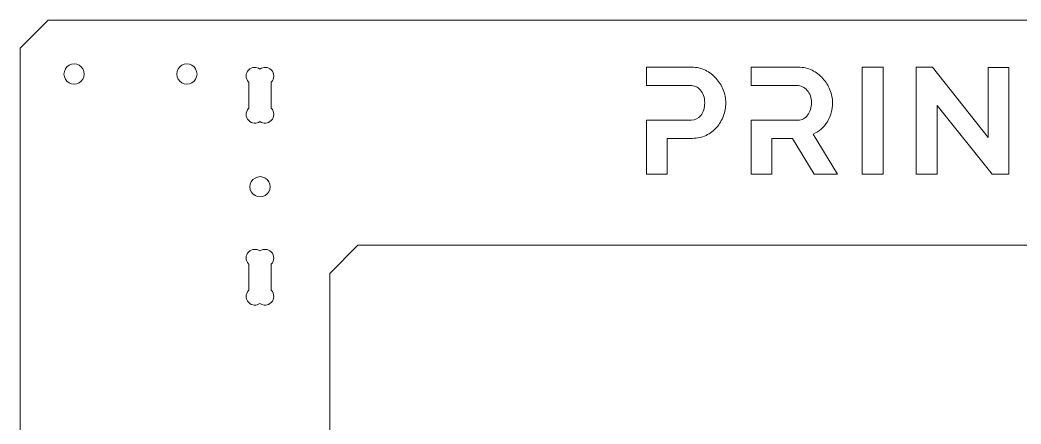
# Model space of a CAD drawing. Header units: millimetres. Extents: x -185 to 185, y -307 to 310.
# Drawn here: x -185 to -7.2, y -8.9 to 62.9 of the extents above; entities that cross this region are included whole.
import ezdxf

# ---------------------------------------------------------------- set-up
doc = ezdxf.new("R2010")
doc.units = ezdxf.units.MM
doc.header["$MEASUREMENT"] = 0
doc.layers.add('Layer 1', color=7, linetype='Continuous')
doc.layers.add('layer_1', color=7, linetype='Continuous')

msp = doc.modelspace()

# ---------------------------------------------------------------- linework, layer by layer
at = {"layer": 'Layer 1', "color": 250, "lineweight": 9}
for points, knots in [([(185.0211, -302.1421), (185.0211, -302.1421), (185.0211, 57.8579), (185.0211, 57.8579), (185.0211, 57.8579), (185.0211, 57.8579), (180.0211, 62.8579), (180.0211, 62.8579), (180.0211, 62.8579), (180.0211, 62.8579), (-179.9789, 62.8579), (-179.9789, 62.8579), (-179.9789, 62.8579), (-179.9789, 62.8579), (-184.9789, 57.8579), (-184.9789, 57.8579), (-184.9789, 57.8579), (-184.9789, 57.8579), (-184.9789, -302.3338), (-184.9789, -302.3338), (-184.9789, -302.3338), (-184.9789, -302.3338), (-179.9789, -307.1421), (-179.9789, -307.1421), (-179.9789, -307.1421), (-179.9789, -307.1421), (-159.9789, -307.1421), (-159.9789, -307.1421), (-159.9789, -307.1421), (-159.9789, -307.1421), (-157.9789, -305.1421), (-157.9789, -305.1421), (-157.9789, -305.1421), (-157.9789, -305.1421), (158.0211, -305.1421), (158.0211, -305.1421), (158.0211, -305.1421), (158.0211, -305.1421), (160.0211, -307.1421), (160.0211, -307.1421), (160.0211, -307.1421), (160.0211, -307.1421), (180.0211, -307.1421), (180.0211, -307.1421), (180.0211, -307.1421), (180.0211, -307.1421), (185.0211, -302.1421), (185.0211, -302.1421), (185.0211, -302.1421), (185.0211, -302.1421), (185.0211, -302.1421), (185.0211, -302.1421)], [0, 0, 0, 0, 0.07142857, 0.07142857, 0.07142857, 0.07142857, 0.14285714, 0.14285714, 0.14285714, 0.14285714, 0.21428571, 0.21428571, 0.21428571, 0.21428571, 0.28571429, 0.28571429, 0.28571429, 0.28571429, 0.35714286, 0.35714286, 0.35714286, 0.35714286, 0.42857143, 0.42857143, 0.42857143, 0.42857143, 0.5, 0.5, 0.5, 0.5, 0.57142857, 0.57142857, 0.57142857, 0.57142857, 0.64285714, 0.64285714, 0.64285714, 0.64285714, 0.71428571, 0.71428571, 0.71428571, 0.71428571, 0.78571429, 0.78571429, 0.78571429, 0.78571429, 0.85714286, 0.85714286, 0.85714286, 0.85714286, 1, 1, 1, 1]), ([(-144.374, 47.1878), (-144.374, 47.1878), (-144.374, 51.8038), (-144.374, 51.8038), (-144.374, 51.8038), (-144.3904, 51.8202), (-144.4062, 51.8368), (-144.4217, 51.8538), (-144.4217, 51.8538), (-144.9788, 52.4619), (-144.9629, 53.4069), (-144.374, 53.9958), (-144.374, 53.9958), (-143.8292, 54.5406), (-142.9797, 54.595), (-142.374, 54.159), (-142.374, 54.159), (-141.7683, 54.595), (-140.9188, 54.5406), (-140.374, 53.9958), (-140.374, 53.9958), (-139.7687, 53.3905), (-139.7687, 52.4091), (-140.374, 51.8038), (-140.374, 51.8038), (-140.374, 51.8038), (-140.374, 47.1878), (-140.374, 47.1878), (-140.374, 47.1878), (-139.7687, 46.5825), (-139.7687, 45.6011), (-140.374, 44.9958), (-140.374, 44.9958), (-140.9188, 44.451), (-141.7683, 44.3966), (-142.374, 44.8326), (-142.374, 44.8326), (-142.9797, 44.3966), (-143.8292, 44.451), (-144.374, 44.9958), (-144.374, 44.9958), (-144.9629, 45.5847), (-144.9788, 46.5297), (-144.4217, 47.1378), (-144.4217, 47.1378), (-144.4062, 47.1548), (-144.3904, 47.1714), (-144.374, 47.1878)], [0, 0, 0, 0, 0.07692308, 0.07692308, 0.07692308, 0.07692308, 0.15384615, 0.15384615, 0.15384615, 0.15384615, 0.23076923, 0.23076923, 0.23076923, 0.23076923, 0.30769231, 0.30769231, 0.30769231, 0.30769231, 0.38461538, 0.38461538, 0.38461538, 0.38461538, 0.46153846, 0.46153846, 0.46153846, 0.46153846, 0.53846154, 0.53846154, 0.53846154, 0.53846154, 0.61538462, 0.61538462, 0.61538462, 0.61538462, 0.69230769, 0.69230769, 0.69230769, 0.69230769, 0.76923077, 0.76923077, 0.76923077, 0.76923077, 0.84615385, 0.84615385, 0.84615385, 0.84615385, 1, 1, 1, 1]), ([(-144.374, 14.8878), (-144.374, 14.8878), (-144.374, 19.5038), (-144.374, 19.5038), (-144.374, 19.5038), (-144.3904, 19.5202), (-144.4062, 19.5368), (-144.4217, 19.5538), (-144.4217, 19.5538), (-144.9788, 20.1619), (-144.9629, 21.1069), (-144.374, 21.6958), (-144.374, 21.6958), (-143.8292, 22.2406), (-142.9797, 22.295), (-142.374, 21.859), (-142.374, 21.859), (-141.7683, 22.295), (-140.9188, 22.2406), (-140.374, 21.6958), (-140.374, 21.6958), (-139.7687, 21.0905), (-139.7687, 20.1091), (-140.374, 19.5038), (-140.374, 19.5038), (-140.374, 19.5038), (-140.374, 14.8878), (-140.374, 14.8878), (-140.374, 14.8878), (-139.7687, 14.2825), (-139.7687, 13.3011), (-140.374, 12.6958), (-140.374, 12.6958), (-140.9188, 12.151), (-141.7683, 12.0966), (-142.374, 12.5326), (-142.374, 12.5326), (-142.9797, 12.0966), (-143.8292, 12.151), (-144.374, 12.6958), (-144.374, 12.6958), (-144.9629, 13.2847), (-144.9788, 14.2297), (-144.4217, 14.8378), (-144.4217, 14.8378), (-144.4062, 14.8548), (-144.3904, 14.8714), (-144.374, 14.8878)], [0, 0, 0, 0, 0.07692308, 0.07692308, 0.07692308, 0.07692308, 0.15384615, 0.15384615, 0.15384615, 0.15384615, 0.23076923, 0.23076923, 0.23076923, 0.23076923, 0.30769231, 0.30769231, 0.30769231, 0.30769231, 0.38461538, 0.38461538, 0.38461538, 0.38461538, 0.46153846, 0.46153846, 0.46153846, 0.46153846, 0.53846154, 0.53846154, 0.53846154, 0.53846154, 0.61538462, 0.61538462, 0.61538462, 0.61538462, 0.69230769, 0.69230769, 0.69230769, 0.69230769, 0.76923077, 0.76923077, 0.76923077, 0.76923077, 0.84615385, 0.84615385, 0.84615385, 0.84615385, 1, 1, 1, 1])]:
    msp.add_open_spline(points, degree=3, knots=knots, dxfattribs=at)
at = {"layer": 'layer_1', "color": 250, "lineweight": 9}
for points, knots in [([(-175.3693, 51.4665), (-175.3693, 51.4665), (-175.8351, 51.5277), (-175.8351, 51.5277), (-175.8351, 51.5277), (-175.8351, 51.5277), (-176.2693, 51.7075), (-176.2693, 51.7075), (-176.2693, 51.7075), (-176.2693, 51.7075), (-176.6421, 51.9935), (-176.6421, 51.9935), (-176.6421, 51.9935), (-176.6421, 51.9935), (-176.9282, 52.3663), (-176.9282, 52.3663), (-176.9282, 52.3663), (-176.9282, 52.3663), (-177.1081, 52.8004), (-177.1081, 52.8004), (-177.1081, 52.8004), (-177.1081, 52.8004), (-177.1695, 53.2662), (-177.1695, 53.2662), (-177.1695, 53.2662), (-177.1695, 53.2662), (-177.1083, 53.7321), (-177.1083, 53.7321), (-177.1083, 53.7321), (-177.1083, 53.7321), (-176.9285, 54.1663), (-176.9285, 54.1663), (-176.9285, 54.1663), (-176.9285, 54.1663), (-176.6425, 54.5391), (-176.6425, 54.5391), (-176.6425, 54.5391), (-176.6425, 54.5391), (-176.2697, 54.8252), (-176.2697, 54.8252), (-176.2697, 54.8252), (-176.2697, 54.8252), (-175.8356, 55.0051), (-175.8356, 55.0051), (-175.8356, 55.0051), (-175.8356, 55.0051), (-175.3698, 55.0665), (-175.3698, 55.0665), (-175.3698, 55.0665), (-175.3698, 55.0665), (-174.9039, 55.0052), (-174.9039, 55.0052), (-174.9039, 55.0052), (-174.9039, 55.0052), (-174.4697, 54.8255), (-174.4697, 54.8255), (-174.4697, 54.8255), (-174.4697, 54.8255), (-174.0969, 54.5395), (-174.0969, 54.5395), (-174.0969, 54.5395), (-174.0969, 54.5395), (-173.8108, 54.1667), (-173.8108, 54.1667), (-173.8108, 54.1667), (-173.8108, 54.1667), (-173.6309, 53.7326), (-173.6309, 53.7326), (-173.6309, 53.7326), (-173.6309, 53.7326), (-173.5695, 53.2667), (-173.5695, 53.2667), (-173.5695, 53.2667), (-173.5695, 53.2667), (-173.6308, 52.8009), (-173.6308, 52.8009), (-173.6308, 52.8009), (-173.6308, 52.8009), (-173.8105, 52.3667), (-173.8105, 52.3667), (-173.8105, 52.3667), (-173.8105, 52.3667), (-174.0965, 51.9939), (-174.0965, 51.9939), (-174.0965, 51.9939), (-174.0965, 51.9939), (-174.4693, 51.7078), (-174.4693, 51.7078), (-174.4693, 51.7078), (-174.4693, 51.7078), (-174.9034, 51.5279), (-174.9034, 51.5279), (-174.9034, 51.5279), (-174.9034, 51.5279), (-175.3693, 51.4665), (-175.3693, 51.4665), (-175.3693, 51.4665), (-175.3693, 51.4665), (-175.3693, 51.4665), (-175.3693, 51.4665)], [0, 0, 0, 0, 0.03846154, 0.03846154, 0.03846154, 0.03846154, 0.07692308, 0.07692308, 0.07692308, 0.07692308, 0.11538462, 0.11538462, 0.11538462, 0.11538462, 0.15384615, 0.15384615, 0.15384615, 0.15384615, 0.19230769, 0.19230769, 0.19230769, 0.19230769, 0.23076923, 0.23076923, 0.23076923, 0.23076923, 0.26923077, 0.26923077, 0.26923077, 0.26923077, 0.30769231, 0.30769231, 0.30769231, 0.30769231, 0.34615385, 0.34615385, 0.34615385, 0.34615385, 0.38461538, 0.38461538, 0.38461538, 0.38461538, 0.42307692, 0.42307692, 0.42307692, 0.42307692, 0.46153846, 0.46153846, 0.46153846, 0.46153846, 0.5, 0.5, 0.5, 0.5, 0.53846154, 0.53846154, 0.53846154, 0.53846154, 0.57692308, 0.57692308, 0.57692308, 0.57692308, 0.61538462, 0.61538462, 0.61538462, 0.61538462, 0.65384615, 0.65384615, 0.65384615, 0.65384615, 0.69230769, 0.69230769, 0.69230769, 0.69230769, 0.73076923, 0.73076923, 0.73076923, 0.73076923, 0.76923077, 0.76923077, 0.76923077, 0.76923077, 0.80769231, 0.80769231, 0.80769231, 0.80769231, 0.84615385, 0.84615385, 0.84615385, 0.84615385, 0.88461538, 0.88461538, 0.88461538, 0.88461538, 0.92307692, 0.92307692, 0.92307692, 0.92307692, 1, 1, 1, 1]), ([(-156.624, 54.5391), (-156.624, 54.5391), (-156.2513, 54.8252), (-156.2513, 54.8252), (-156.2513, 54.8252), (-156.2513, 54.8252), (-155.8172, 55.0051), (-155.8172, 55.0051), (-155.8172, 55.0051), (-155.8172, 55.0051), (-155.3513, 55.0665), (-155.3513, 55.0665), (-155.3513, 55.0665), (-155.3513, 55.0665), (-154.8854, 55.0052), (-154.8854, 55.0052), (-154.8854, 55.0052), (-154.8854, 55.0052), (-154.4513, 54.8255), (-154.4513, 54.8255), (-154.4513, 54.8255), (-154.4513, 54.8255), (-154.0785, 54.5395), (-154.0785, 54.5395), (-154.0785, 54.5395), (-154.0785, 54.5395), (-153.7924, 54.1667), (-153.7924, 54.1667), (-153.7924, 54.1667), (-153.7924, 54.1667), (-153.6125, 53.7326), (-153.6125, 53.7326), (-153.6125, 53.7326), (-153.6125, 53.7326), (-153.5511, 53.2667), (-153.5511, 53.2667), (-153.5511, 53.2667), (-153.5511, 53.2667), (-153.6123, 52.8009), (-153.6123, 52.8009), (-153.6123, 52.8009), (-153.6123, 52.8009), (-153.7921, 52.3667), (-153.7921, 52.3667), (-153.7921, 52.3667), (-153.7921, 52.3667), (-154.0781, 51.9939), (-154.0781, 51.9939), (-154.0781, 51.9939), (-154.0781, 51.9939), (-154.4508, 51.7078), (-154.4508, 51.7078), (-154.4508, 51.7078), (-154.4508, 51.7078), (-154.8849, 51.5279), (-154.8849, 51.5279), (-154.8849, 51.5279), (-154.8849, 51.5279), (-155.3508, 51.4665), (-155.3508, 51.4665), (-155.3508, 51.4665), (-155.3508, 51.4665), (-155.8167, 51.5277), (-155.8167, 51.5277), (-155.8167, 51.5277), (-155.8167, 51.5277), (-156.2508, 51.7075), (-156.2508, 51.7075), (-156.2508, 51.7075), (-156.2508, 51.7075), (-156.6237, 51.9935), (-156.6237, 51.9935), (-156.6237, 51.9935), (-156.6237, 51.9935), (-156.9098, 52.3663), (-156.9098, 52.3663), (-156.9098, 52.3663), (-156.9098, 52.3663), (-157.0897, 52.8004), (-157.0897, 52.8004), (-157.0897, 52.8004), (-157.0897, 52.8004), (-157.1511, 53.2662), (-157.1511, 53.2662), (-157.1511, 53.2662), (-157.1511, 53.2662), (-157.0898, 53.7321), (-157.0898, 53.7321), (-157.0898, 53.7321), (-157.0898, 53.7321), (-156.91, 54.1663), (-156.91, 54.1663), (-156.91, 54.1663), (-156.91, 54.1663), (-156.624, 54.5391), (-156.624, 54.5391), (-156.624, 54.5391), (-156.624, 54.5391), (-156.624, 54.5391), (-156.624, 54.5391)], [0, 0, 0, 0, 0.03846154, 0.03846154, 0.03846154, 0.03846154, 0.07692308, 0.07692308, 0.07692308, 0.07692308, 0.11538462, 0.11538462, 0.11538462, 0.11538462, 0.15384615, 0.15384615, 0.15384615, 0.15384615, 0.19230769, 0.19230769, 0.19230769, 0.19230769, 0.23076923, 0.23076923, 0.23076923, 0.23076923, 0.26923077, 0.26923077, 0.26923077, 0.26923077, 0.30769231, 0.30769231, 0.30769231, 0.30769231, 0.34615385, 0.34615385, 0.34615385, 0.34615385, 0.38461538, 0.38461538, 0.38461538, 0.38461538, 0.42307692, 0.42307692, 0.42307692, 0.42307692, 0.46153846, 0.46153846, 0.46153846, 0.46153846, 0.5, 0.5, 0.5, 0.5, 0.53846154, 0.53846154, 0.53846154, 0.53846154, 0.57692308, 0.57692308, 0.57692308, 0.57692308, 0.61538462, 0.61538462, 0.61538462, 0.61538462, 0.65384615, 0.65384615, 0.65384615, 0.65384615, 0.69230769, 0.69230769, 0.69230769, 0.69230769, 0.73076923, 0.73076923, 0.73076923, 0.73076923, 0.76923077, 0.76923077, 0.76923077, 0.76923077, 0.80769231, 0.80769231, 0.80769231, 0.80769231, 0.84615385, 0.84615385, 0.84615385, 0.84615385, 0.88461538, 0.88461538, 0.88461538, 0.88461538, 0.92307692, 0.92307692, 0.92307692, 0.92307692, 1, 1, 1, 1]), ([(-73.7607, 35.4737), (-73.7607, 35.4737), (-73.7607, 45.084), (-73.7607, 45.084), (-73.7607, 45.084), (-73.7607, 45.084), (-70.0664, 45.084), (-70.0664, 45.084), (-70.0664, 45.084), (-70.0664, 45.084), (-69.7928, 45.084), (-69.7928, 45.084), (-69.7928, 45.084), (-69.7928, 45.084), (-65.7833, 45.084), (-65.7833, 45.084), (-65.7833, 45.084), (-65.1051, 45.084), (-64.5385, 45.3606), (-64.0834, 45.9138), (-64.0834, 45.9138), (-63.6283, 46.4671), (-63.4008, 47.2167), (-63.4008, 48.1625), (-63.4008, 48.1625), (-63.4008, 48.6443), (-63.4722, 49.0772), (-63.6149, 49.4608), (-63.6149, 49.4608), (-63.7577, 49.8445), (-63.9451, 50.1702), (-64.1771, 50.4379), (-64.1771, 50.4379), (-64.4091, 50.7056), (-64.6812, 50.9064), (-64.9936, 51.0402), (-64.9936, 51.0402), (-65.3059, 51.1741), (-65.6226, 51.241), (-65.9439, 51.241), (-65.9439, 51.241), (-65.9439, 51.241), (-69.7928, 51.241), (-69.7928, 51.241), (-69.7928, 51.241), (-69.7928, 51.241), (-70.0664, 51.241), (-70.0664, 51.241), (-70.0664, 51.241), (-70.0664, 51.241), (-73.7607, 51.241), (-73.7607, 51.241), (-73.7607, 51.241), (-73.7607, 51.241), (-73.7607, 54.4801), (-73.7607, 54.4801), (-73.7607, 54.4801), (-73.7607, 54.4801), (-65.703, 54.4801), (-65.703, 54.4801), (-65.703, 54.4801), (-64.8285, 54.4801), (-64.0209, 54.2972), (-63.2803, 53.9314), (-63.2803, 53.9314), (-62.5397, 53.5655), (-61.9017, 53.0836), (-61.3663, 52.4858), (-61.3663, 52.4858), (-60.8309, 51.8879), (-60.4115, 51.2098), (-60.1081, 50.4513), (-60.1081, 50.4513), (-59.8047, 49.6928), (-59.653, 48.9299), (-59.653, 48.1625), (-59.653, 48.1625), (-59.653, 47.3594), (-59.7959, 46.5787), (-60.0813, 45.8201), (-60.0813, 45.8201), (-60.3669, 45.0617), (-60.7684, 44.388), (-61.286, 43.7991), (-61.286, 43.7991), (-61.8035, 43.2102), (-62.4281, 42.7372), (-63.1599, 42.3802), (-63.1599, 42.3802), (-63.8915, 42.0234), (-64.6947, 41.8449), (-65.5691, 41.8449), (-65.5691, 41.8449), (-65.5691, 41.8449), (-70.0664, 41.8449), (-70.0664, 41.8449), (-70.0664, 41.8449), (-70.0664, 41.8449), (-70.0664, 35.4737), (-70.0664, 35.4737), (-70.0664, 35.4737), (-70.0664, 35.4737), (-73.7607, 35.4737), (-73.7607, 35.4737)], [0, 0, 0, 0, 0.03703704, 0.03703704, 0.03703704, 0.03703704, 0.07407407, 0.07407407, 0.07407407, 0.07407407, 0.11111111, 0.11111111, 0.11111111, 0.11111111, 0.14814815, 0.14814815, 0.14814815, 0.14814815, 0.18518519, 0.18518519, 0.18518519, 0.18518519, 0.22222222, 0.22222222, 0.22222222, 0.22222222, 0.25925926, 0.25925926, 0.25925926, 0.25925926, 0.2962963, 0.2962963, 0.2962963, 0.2962963, 0.33333333, 0.33333333, 0.33333333, 0.33333333, 0.37037037, 0.37037037, 0.37037037, 0.37037037, 0.40740741, 0.40740741, 0.40740741, 0.40740741, 0.44444444, 0.44444444, 0.44444444, 0.44444444, 0.48148148, 0.48148148, 0.48148148, 0.48148148, 0.51851852, 0.51851852, 0.51851852, 0.51851852, 0.55555556, 0.55555556, 0.55555556, 0.55555556, 0.59259259, 0.59259259, 0.59259259, 0.59259259, 0.62962963, 0.62962963, 0.62962963, 0.62962963, 0.66666667, 0.66666667, 0.66666667, 0.66666667, 0.7037037, 0.7037037, 0.7037037, 0.7037037, 0.74074074, 0.74074074, 0.74074074, 0.74074074, 0.77777778, 0.77777778, 0.77777778, 0.77777778, 0.81481481, 0.81481481, 0.81481481, 0.81481481, 0.85185185, 0.85185185, 0.85185185, 0.85185185, 0.88888889, 0.88888889, 0.88888889, 0.88888889, 0.92592593, 0.92592593, 0.92592593, 0.92592593, 1, 1, 1, 1]), ([(-55.1558, 35.4737), (-55.1558, 35.4737), (-55.1558, 45.084), (-55.1558, 45.084), (-55.1558, 45.084), (-55.1558, 45.084), (-51.4615, 45.084), (-51.4615, 45.084), (-51.4615, 45.084), (-51.4615, 45.084), (-50.9415, 45.084), (-50.9415, 45.084), (-50.9415, 45.084), (-50.9415, 45.084), (-46.8304, 45.084), (-46.8304, 45.084), (-46.8304, 45.084), (-46.4913, 45.084), (-46.1746, 45.1643), (-45.8801, 45.3249), (-45.8801, 45.3249), (-45.5856, 45.4856), (-45.3313, 45.7042), (-45.1171, 45.9808), (-45.1171, 45.9808), (-44.903, 46.2574), (-44.7335, 46.5831), (-44.6085, 46.9578), (-44.6085, 46.9578), (-44.4836, 47.3326), (-44.4212, 47.7342), (-44.4212, 48.1625), (-44.4212, 48.1625), (-44.4212, 48.6087), (-44.4926, 49.0191), (-44.6353, 49.3939), (-44.6353, 49.3939), (-44.7781, 49.7687), (-44.9699, 50.0944), (-45.2109, 50.371), (-45.2109, 50.371), (-45.4518, 50.6476), (-45.7284, 50.8618), (-46.0407, 51.0135), (-46.0407, 51.0135), (-46.353, 51.1651), (-46.6698, 51.241), (-46.9911, 51.241), (-46.9911, 51.241), (-46.9911, 51.241), (-50.9415, 51.241), (-50.9415, 51.241), (-50.9415, 51.241), (-50.9415, 51.241), (-51.4615, 51.241), (-51.4615, 51.241), (-51.4615, 51.241), (-51.4615, 51.241), (-55.1558, 51.241), (-55.1558, 51.241), (-55.1558, 51.241), (-55.1558, 51.241), (-55.1558, 54.4801), (-55.1558, 54.4801), (-55.1558, 54.4801), (-55.1558, 54.4801), (-46.7501, 54.4801), (-46.7501, 54.4801), (-46.7501, 54.4801), (-45.8756, 54.4801), (-45.0681, 54.2972), (-44.3274, 53.9314), (-44.3274, 53.9314), (-43.5868, 53.5655), (-42.9488, 53.0836), (-42.4135, 52.4858), (-42.4135, 52.4858), (-41.878, 51.8879), (-41.4586, 51.2098), (-41.1552, 50.4513), (-41.1552, 50.4513), (-40.8519, 49.6928), (-40.7002, 48.9299), (-40.7002, 48.1625), (-40.7002, 48.1625), (-40.7002, 46.9311), (-41.008, 45.8113), (-41.6237, 44.8029), (-41.6237, 44.8029), (-42.2395, 43.7946), (-43.0737, 43.0673), (-44.1267, 42.6212), (-44.1267, 42.6212), (-44.1267, 42.6212), (-39.79, 35.4737), (-39.79, 35.4737), (-39.79, 35.4737), (-39.79, 35.4737), (-43.9393, 35.4737), (-43.9393, 35.4737), (-43.9393, 35.4737), (-43.9393, 35.4737), (-47.8209, 41.8449), (-47.8209, 41.8449), (-47.8209, 41.8449), (-47.8209, 41.8449), (-51.4615, 41.8449), (-51.4615, 41.8449), (-51.4615, 41.8449), (-51.4615, 41.8449), (-51.4615, 35.4737), (-51.4615, 35.4737), (-51.4615, 35.4737), (-51.4615, 35.4737), (-55.1558, 35.4737), (-55.1558, 35.4737)], [0, 0, 0, 0, 0.03333333, 0.03333333, 0.03333333, 0.03333333, 0.06666667, 0.06666667, 0.06666667, 0.06666667, 0.1, 0.1, 0.1, 0.1, 0.13333333, 0.13333333, 0.13333333, 0.13333333, 0.16666667, 0.16666667, 0.16666667, 0.16666667, 0.2, 0.2, 0.2, 0.2, 0.23333333, 0.23333333, 0.23333333, 0.23333333, 0.26666667, 0.26666667, 0.26666667, 0.26666667, 0.3, 0.3, 0.3, 0.3, 0.33333333, 0.33333333, 0.33333333, 0.33333333, 0.36666667, 0.36666667, 0.36666667, 0.36666667, 0.4, 0.4, 0.4, 0.4, 0.43333333, 0.43333333, 0.43333333, 0.43333333, 0.46666667, 0.46666667, 0.46666667, 0.46666667, 0.5, 0.5, 0.5, 0.5, 0.53333333, 0.53333333, 0.53333333, 0.53333333, 0.56666667, 0.56666667, 0.56666667, 0.56666667, 0.6, 0.6, 0.6, 0.6, 0.63333333, 0.63333333, 0.63333333, 0.63333333, 0.66666667, 0.66666667, 0.66666667, 0.66666667, 0.7, 0.7, 0.7, 0.7, 0.73333333, 0.73333333, 0.73333333, 0.73333333, 0.76666667, 0.76666667, 0.76666667, 0.76666667, 0.8, 0.8, 0.8, 0.8, 0.83333333, 0.83333333, 0.83333333, 0.83333333, 0.86666667, 0.86666667, 0.86666667, 0.86666667, 0.9, 0.9, 0.9, 0.9, 0.93333333, 0.93333333, 0.93333333, 0.93333333, 1, 1, 1, 1]), ([(-35.4266, 35.4737), (-35.4266, 35.4737), (-35.4266, 54.4801), (-35.4266, 54.4801), (-35.4266, 54.4801), (-35.4266, 54.4801), (-31.7323, 54.4801), (-31.7323, 54.4801), (-31.7323, 54.4801), (-31.7323, 54.4801), (-31.7323, 35.4737), (-31.7323, 35.4737), (-31.7323, 35.4737), (-31.7323, 35.4737), (-35.4266, 35.4737), (-35.4266, 35.4737)], [0, 0, 0, 0, 0.2, 0.2, 0.2, 0.2, 0.4, 0.4, 0.4, 0.4, 0.6, 0.6, 0.6, 0.6, 1, 1, 1, 1]), ([(-22.1488, 47.6539), (-22.1488, 47.6539), (-22.1488, 35.4737), (-22.1488, 35.4737), (-22.1488, 35.4737), (-22.1488, 35.4737), (-25.8431, 35.4737), (-25.8431, 35.4737), (-25.8431, 35.4737), (-25.8431, 35.4737), (-25.8431, 54.4801), (-25.8431, 54.4801), (-25.8431, 54.4801), (-25.8431, 54.4801), (-22.9787, 54.4801), (-22.9787, 54.4801), (-22.9787, 54.4801), (-22.9787, 54.4801), (-13.074, 42.0055), (-13.074, 42.0055), (-13.074, 42.0055), (-13.074, 42.0055), (-13.074, 54.4534), (-13.074, 54.4534), (-13.074, 54.4534), (-13.074, 54.4534), (-9.3798, 54.4534), (-9.3798, 54.4534), (-9.3798, 54.4534), (-9.3798, 54.4534), (-9.3798, 35.4737), (-9.3798, 35.4737), (-9.3798, 35.4737), (-9.3798, 35.4737), (-12.378, 35.4737), (-12.378, 35.4737), (-12.378, 35.4737), (-12.378, 35.4737), (-22.1488, 47.6539), (-22.1488, 47.6539)], [0, 0, 0, 0, 0.09090909, 0.09090909, 0.09090909, 0.09090909, 0.18181818, 0.18181818, 0.18181818, 0.18181818, 0.27272727, 0.27272727, 0.27272727, 0.27272727, 0.36363636, 0.36363636, 0.36363636, 0.36363636, 0.45454545, 0.45454545, 0.45454545, 0.45454545, 0.54545455, 0.54545455, 0.54545455, 0.54545455, 0.63636364, 0.63636364, 0.63636364, 0.63636364, 0.72727273, 0.72727273, 0.72727273, 0.72727273, 0.81818182, 0.81818182, 0.81818182, 0.81818182, 1, 1, 1, 1]), ([(-141.0761, 34.521), (-141.0761, 34.521), (-140.79, 34.1483), (-140.79, 34.1483), (-140.79, 34.1483), (-140.79, 34.1483), (-140.6101, 33.7142), (-140.6101, 33.7142), (-140.6101, 33.7142), (-140.6101, 33.7142), (-140.5487, 33.2483), (-140.5487, 33.2483), (-140.5487, 33.2483), (-140.5487, 33.2483), (-140.61, 32.7824), (-140.61, 32.7824), (-140.61, 32.7824), (-140.61, 32.7824), (-140.7898, 32.3483), (-140.7898, 32.3483), (-140.7898, 32.3483), (-140.7898, 32.3483), (-141.0758, 31.9754), (-141.0758, 31.9754), (-141.0758, 31.9754), (-141.0758, 31.9754), (-141.4485, 31.6893), (-141.4485, 31.6893), (-141.4485, 31.6893), (-141.4485, 31.6893), (-141.8826, 31.5094), (-141.8826, 31.5094), (-141.8826, 31.5094), (-141.8826, 31.5094), (-142.3485, 31.448), (-142.3485, 31.448), (-142.3485, 31.448), (-142.3485, 31.448), (-142.8144, 31.5093), (-142.8144, 31.5093), (-142.8144, 31.5093), (-142.8144, 31.5093), (-143.2485, 31.6891), (-143.2485, 31.6891), (-143.2485, 31.6891), (-143.2485, 31.6891), (-143.6213, 31.9751), (-143.6213, 31.9751), (-143.6213, 31.9751), (-143.6213, 31.9751), (-143.9075, 32.3478), (-143.9075, 32.3478), (-143.9075, 32.3478), (-143.9075, 32.3478), (-144.0873, 32.7819), (-144.0873, 32.7819), (-144.0873, 32.7819), (-144.0873, 32.7819), (-144.1487, 33.2478), (-144.1487, 33.2478), (-144.1487, 33.2478), (-144.1487, 33.2478), (-144.0875, 33.7137), (-144.0875, 33.7137), (-144.0875, 33.7137), (-144.0875, 33.7137), (-143.9077, 34.1478), (-143.9077, 34.1478), (-143.9077, 34.1478), (-143.9077, 34.1478), (-143.6217, 34.5206), (-143.6217, 34.5206), (-143.6217, 34.5206), (-143.6217, 34.5206), (-143.249, 34.8068), (-143.249, 34.8068), (-143.249, 34.8068), (-143.249, 34.8068), (-142.8149, 34.9866), (-142.8149, 34.9866), (-142.8149, 34.9866), (-142.8149, 34.9866), (-142.349, 35.048), (-142.349, 35.048), (-142.349, 35.048), (-142.349, 35.048), (-141.8831, 34.9868), (-141.8831, 34.9868), (-141.8831, 34.9868), (-141.8831, 34.9868), (-141.449, 34.807), (-141.449, 34.807), (-141.449, 34.807), (-141.449, 34.807), (-141.0761, 34.521), (-141.0761, 34.521), (-141.0761, 34.521), (-141.0761, 34.521), (-141.0761, 34.521), (-141.0761, 34.521)], [0, 0, 0, 0, 0.03846154, 0.03846154, 0.03846154, 0.03846154, 0.07692308, 0.07692308, 0.07692308, 0.07692308, 0.11538462, 0.11538462, 0.11538462, 0.11538462, 0.15384615, 0.15384615, 0.15384615, 0.15384615, 0.19230769, 0.19230769, 0.19230769, 0.19230769, 0.23076923, 0.23076923, 0.23076923, 0.23076923, 0.26923077, 0.26923077, 0.26923077, 0.26923077, 0.30769231, 0.30769231, 0.30769231, 0.30769231, 0.34615385, 0.34615385, 0.34615385, 0.34615385, 0.38461538, 0.38461538, 0.38461538, 0.38461538, 0.42307692, 0.42307692, 0.42307692, 0.42307692, 0.46153846, 0.46153846, 0.46153846, 0.46153846, 0.5, 0.5, 0.5, 0.5, 0.53846154, 0.53846154, 0.53846154, 0.53846154, 0.57692308, 0.57692308, 0.57692308, 0.57692308, 0.61538462, 0.61538462, 0.61538462, 0.61538462, 0.65384615, 0.65384615, 0.65384615, 0.65384615, 0.69230769, 0.69230769, 0.69230769, 0.69230769, 0.73076923, 0.73076923, 0.73076923, 0.73076923, 0.76923077, 0.76923077, 0.76923077, 0.76923077, 0.80769231, 0.80769231, 0.80769231, 0.80769231, 0.84615385, 0.84615385, 0.84615385, 0.84615385, 0.88461538, 0.88461538, 0.88461538, 0.88461538, 0.92307692, 0.92307692, 0.92307692, 0.92307692, 1, 1, 1, 1]), ([(130.0211, -262.1421), (130.0211, -262.1421), (125.0211, -267.1421), (125.0211, -267.1421), (125.0211, -267.1421), (125.0211, -267.1421), (95.0211, -267.1421), (95.0211, -267.1421), (95.0211, -267.1421), (95.0211, -267.1421), (90.0211, -272.1421), (90.0211, -272.1421), (90.0211, -272.1421), (90.0211, -272.1421), (90.0211, -287.2076), (90.0211, -287.2076), (90.0211, -287.2076), (90.0211, -287.2076), (89.8591, -288.4384), (89.8591, -288.4384), (89.8591, -288.4384), (89.8591, -288.4384), (89.3587, -289.6464), (89.3587, -289.6464), (89.3587, -289.6464), (89.3587, -289.6464), (88.5627, -290.6837), (88.5627, -290.6837), (88.5627, -290.6837), (88.5627, -290.6837), (87.5254, -291.4797), (87.5254, -291.4797), (87.5254, -291.4797), (87.5254, -291.4797), (86.3174, -291.98), (86.3174, -291.98), (86.3174, -291.98), (86.3174, -291.98), (85.0211, -292.1507), (85.0211, -292.1507), (85.0211, -292.1507), (85.0211, -292.1507), (83.7248, -291.98), (83.7248, -291.98), (83.7248, -291.98), (83.7248, -291.98), (82.5168, -291.4797), (82.5168, -291.4797), (82.5168, -291.4797), (82.5168, -291.4797), (81.4795, -290.6837), (81.4795, -290.6837), (81.4795, -290.6837), (81.4795, -290.6837), (80.6835, -289.6464), (80.6835, -289.6464), (80.6835, -289.6464), (80.6835, -289.6464), (80.1831, -288.4384), (80.1831, -288.4384), (80.1831, -288.4384), (80.1831, -288.4384), (80.0211, -287.2076), (80.0211, -287.2076), (80.0211, -287.2076), (80.0211, -287.2076), (80.0211, -272.1421), (80.0211, -272.1421), (80.0211, -272.1421), (80.0211, -272.1421), (75.0211, -267.1421), (75.0211, -267.1421), (75.0211, -267.1421), (75.0211, -267.1421), (30.0211, -267.1421), (30.0211, -267.1421), (30.0211, -267.1421), (30.0211, -267.1421), (5.0211, -292.1421), (5.0211, -292.1421), (5.0211, -292.1421), (5.0211, -292.1421), (-4.9789, -292.1421), (-4.9789, -292.1421), (-4.9789, -292.1421), (-4.9789, -292.1421), (-29.9789, -267.1421), (-29.9789, -267.1421), (-29.9789, -267.1421), (-29.9789, -267.1421), (-74.9789, -267.1421), (-74.9789, -267.1421), (-74.9789, -267.1421), (-74.9789, -267.1421), (-79.9789, -272.1421), (-79.9789, -272.1421), (-79.9789, -272.1421), (-79.9789, -272.1421), (-79.9789, -287.2076), (-79.9789, -287.2076), (-79.9789, -287.2076), (-79.9789, -287.2076), (-80.1409, -288.4384), (-80.1409, -288.4384), (-80.1409, -288.4384), (-80.1409, -288.4384), (-80.6413, -289.6464), (-80.6413, -289.6464), (-80.6413, -289.6464), (-80.6413, -289.6464), (-81.4372, -290.6837), (-81.4372, -290.6837), (-81.4372, -290.6837), (-81.4372, -290.6837), (-82.4746, -291.4797), (-82.4746, -291.4797), (-82.4746, -291.4797), (-82.4746, -291.4797), (-83.6825, -291.98), (-83.6825, -291.98), (-83.6825, -291.98), (-83.6825, -291.98), (-84.9789, -292.1507), (-84.9789, -292.1507), (-84.9789, -292.1507), (-84.9789, -292.1507), (-86.2752, -291.98), (-86.2752, -291.98), (-86.2752, -291.98), (-86.2752, -291.98), (-87.4832, -291.4797), (-87.4832, -291.4797), (-87.4832, -291.4797), (-87.4832, -291.4797), (-88.5205, -290.6837), (-88.5205, -290.6837), (-88.5205, -290.6837), (-88.5205, -290.6837), (-89.3165, -289.6464), (-89.3165, -289.6464), (-89.3165, -289.6464), (-89.3165, -289.6464), (-89.8168, -288.4384), (-89.8168, -288.4384), (-89.8168, -288.4384), (-89.8168, -288.4384), (-89.9789, -287.2076), (-89.9789, -287.2076), (-89.9789, -287.2076), (-89.9789, -287.2076), (-89.9789, -272.1421), (-89.9789, -272.1421), (-89.9789, -272.1421), (-89.9789, -272.1421), (-94.9789, -267.1421), (-94.9789, -267.1421), (-94.9789, -267.1421), (-94.9789, -267.1421), (-124.9789, -267.1421), (-124.9789, -267.1421), (-124.9789, -267.1421), (-124.9789, -267.1421), (-129.9789, -262.1421), (-129.9789, -262.1421), (-129.9789, -262.1421), (-129.9789, -262.1421), (-129.9789, 17.8579), (-129.9789, 17.8579), (-129.9789, 17.8579), (-129.9789, 17.8579), (-124.9789, 22.8579), (-124.9789, 22.8579), (-124.9789, 22.8579), (-124.9789, 22.8579), (125.0211, 22.8579), (125.0211, 22.8579), (125.0211, 22.8579), (125.0211, 22.8579), (130.0211, 17.8579), (130.0211, 17.8579), (130.0211, 17.8579), (130.0211, 17.8579), (130.0211, -262.1421), (130.0211, -262.1421), (130.0211, -262.1421), (130.0211, -262.1421), (130.0211, -262.1421), (130.0211, -262.1421)], [0, 0, 0, 0, 0.02083333, 0.02083333, 0.02083333, 0.02083333, 0.04166667, 0.04166667, 0.04166667, 0.04166667, 0.0625, 0.0625, 0.0625, 0.0625, 0.08333333, 0.08333333, 0.08333333, 0.08333333, 0.10416667, 0.10416667, 0.10416667, 0.10416667, 0.125, 0.125, 0.125, 0.125, 0.14583333, 0.14583333, 0.14583333, 0.14583333, 0.16666667, 0.16666667, 0.16666667, 0.16666667, 0.1875, 0.1875, 0.1875, 0.1875, 0.20833333, 0.20833333, 0.20833333, 0.20833333, 0.22916667, 0.22916667, 0.22916667, 0.22916667, 0.25, 0.25, 0.25, 0.25, 0.27083333, 0.27083333, 0.27083333, 0.27083333, 0.29166667, 0.29166667, 0.29166667, 0.29166667, 0.3125, 0.3125, 0.3125, 0.3125, 0.33333333, 0.33333333, 0.33333333, 0.33333333, 0.35416667, 0.35416667, 0.35416667, 0.35416667, 0.375, 0.375, 0.375, 0.375, 0.39583333, 0.39583333, 0.39583333, 0.39583333, 0.41666667, 0.41666667, 0.41666667, 0.41666667, 0.4375, 0.4375, 0.4375, 0.4375, 0.45833333, 0.45833333, 0.45833333, 0.45833333, 0.47916667, 0.47916667, 0.47916667, 0.47916667, 0.5, 0.5, 0.5, 0.5, 0.52083333, 0.52083333, 0.52083333, 0.52083333, 0.54166667, 0.54166667, 0.54166667, 0.54166667, 0.5625, 0.5625, 0.5625, 0.5625, 0.58333333, 0.58333333, 0.58333333, 0.58333333, 0.60416667, 0.60416667, 0.60416667, 0.60416667, 0.625, 0.625, 0.625, 0.625, 0.64583333, 0.64583333, 0.64583333, 0.64583333, 0.66666667, 0.66666667, 0.66666667, 0.66666667, 0.6875, 0.6875, 0.6875, 0.6875, 0.70833333, 0.70833333, 0.70833333, 0.70833333, 0.72916667, 0.72916667, 0.72916667, 0.72916667, 0.75, 0.75, 0.75, 0.75, 0.77083333, 0.77083333, 0.77083333, 0.77083333, 0.79166667, 0.79166667, 0.79166667, 0.79166667, 0.8125, 0.8125, 0.8125, 0.8125, 0.83333333, 0.83333333, 0.83333333, 0.83333333, 0.85416667, 0.85416667, 0.85416667, 0.85416667, 0.875, 0.875, 0.875, 0.875, 0.89583333, 0.89583333, 0.89583333, 0.89583333, 0.91666667, 0.91666667, 0.91666667, 0.91666667, 0.9375, 0.9375, 0.9375, 0.9375, 0.95833333, 0.95833333, 0.95833333, 0.95833333, 1, 1, 1, 1])]:
    msp.add_open_spline(points, degree=3, knots=knots, dxfattribs=at)

doc.saveas('drawing.dxf')
